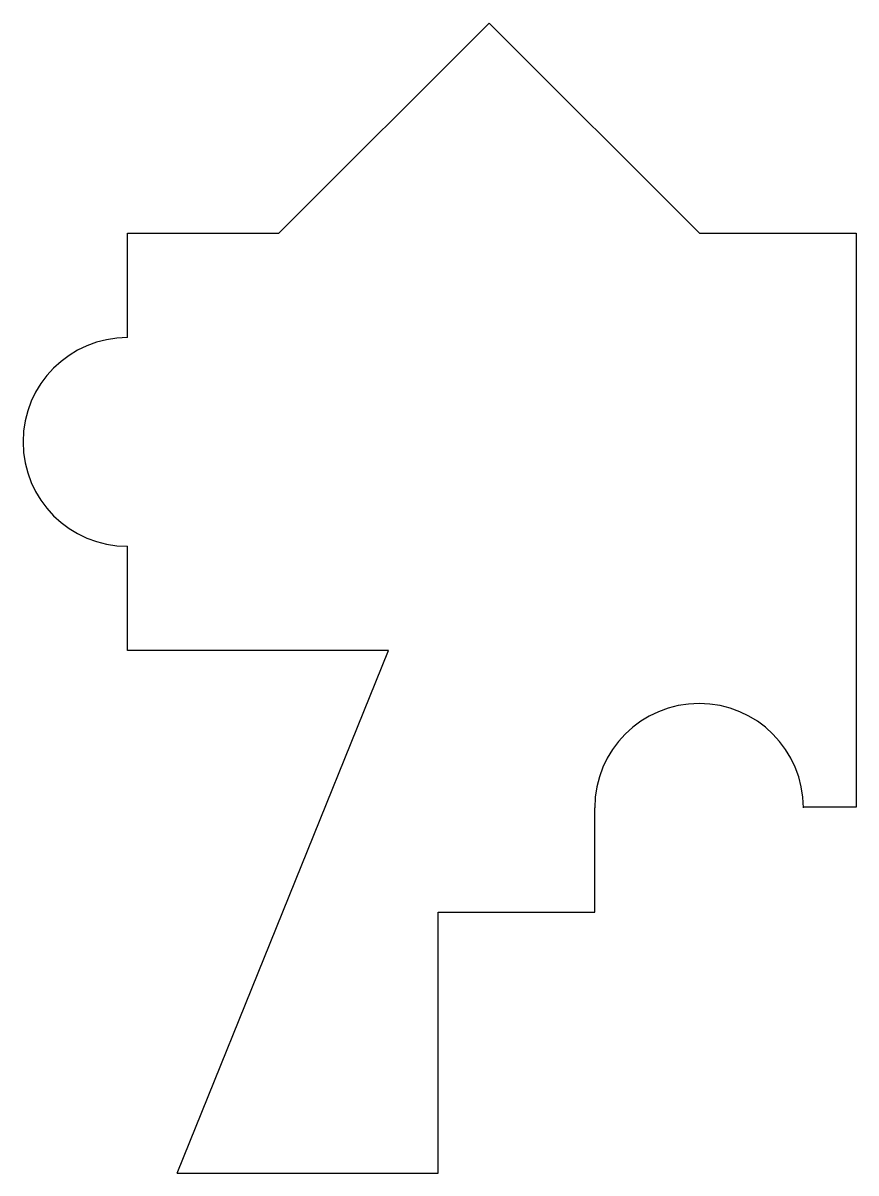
# Model space of a CAD drawing. Header units: inches. Extents: x 30 to 190, y 55 to 275.
import ezdxf

# ---------------------------------------------------------------- set-up
doc = ezdxf.new("R2010")
doc.units = ezdxf.units.IN
doc.header["$MEASUREMENT"] = 0

msp = doc.modelspace()

# ---------------------------------------------------------------- linework, layer by layer
for p, q in [((79.46, 235.14), (119.76, 275.44)), ((119.76, 275.44), (160.07, 235.14)), ((50.46, 215.14), (50.46, 235.14)), ((50.46, 235.14), (79.46, 235.14)), ((160.07, 235.14), (190.07, 235.14)), ((190.07, 235.14), (190.07, 125.14)), ((50.46, 155.14), (50.46, 175.14)), ((100.46, 155.14), (50.46, 155.14)), ((60, 55), (100.46, 155.14)), ((140, 105), (140, 125)), ((190.07, 125.14), (180.07, 125.14)), ((110, 55), (110, 105)), ((110, 105), (140, 105)), ((60, 55), (110, 55))]:
    msp.add_line(p, q)
for centre, start, end in [((50.46, 195.14), 90, 270), ((160, 125), 0, 180)]:
    msp.add_arc(centre, 20, start, end)

doc.saveas('drawing.dxf')
